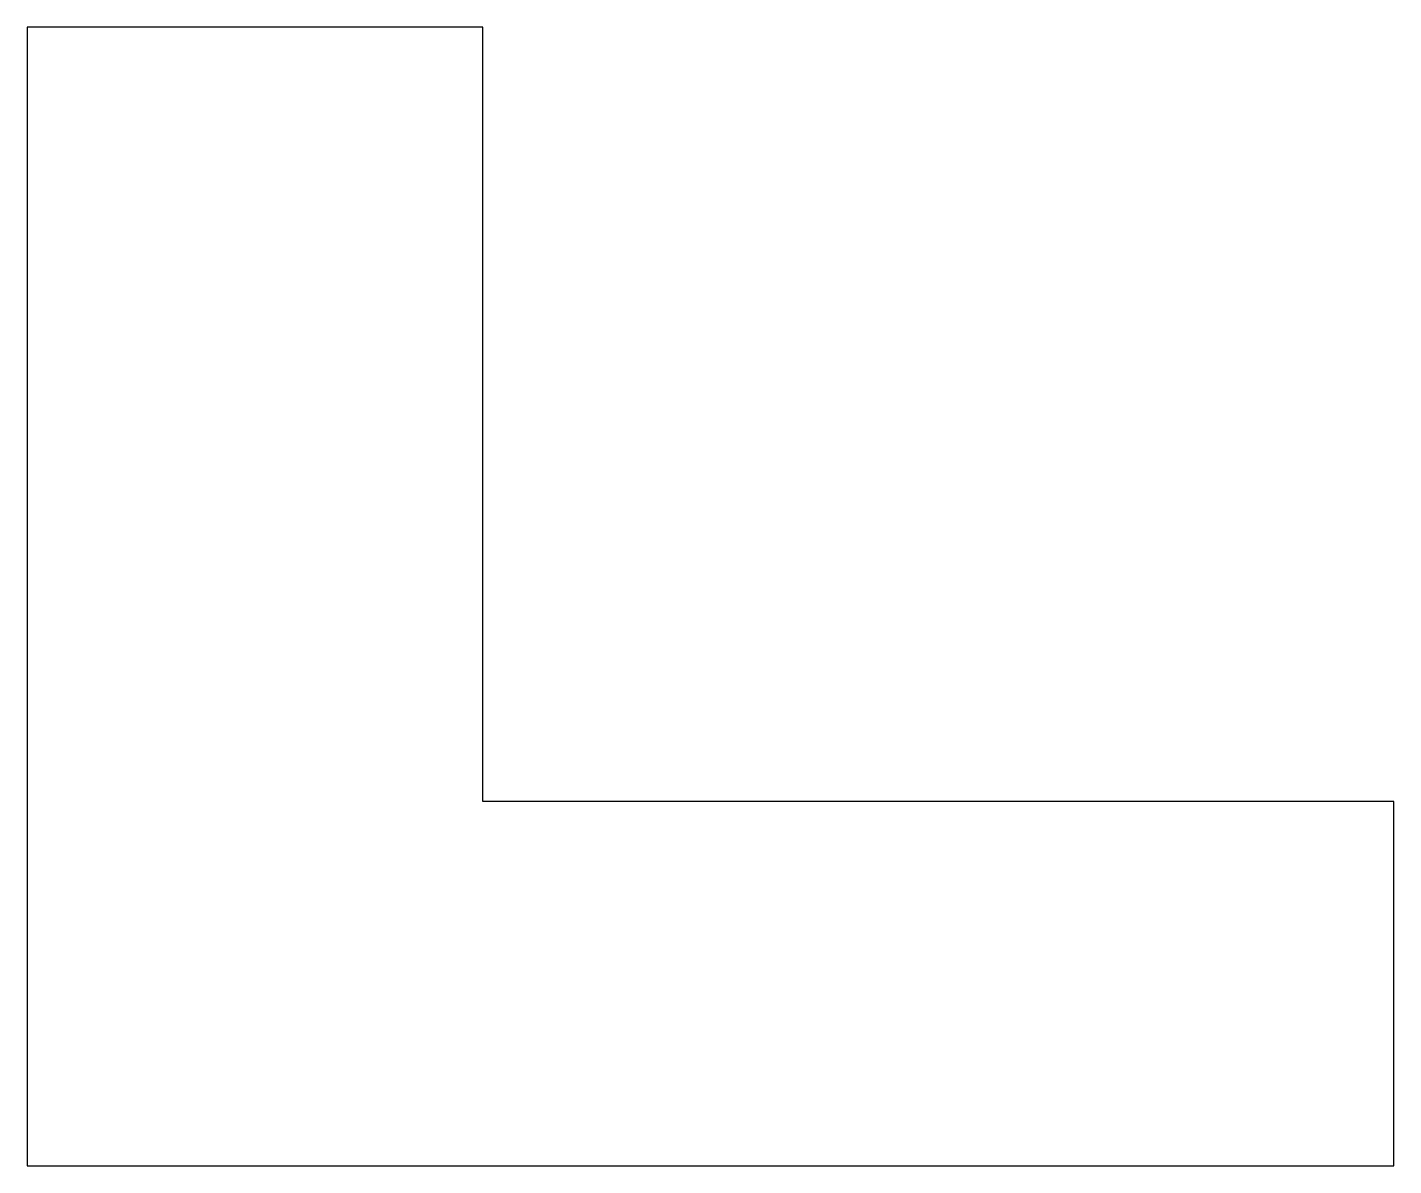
# Model space of a CAD drawing. Header units: millimetres. Extents: x 20 to 50, y 0 to 25.
import ezdxf

# ---------------------------------------------------------------- set-up
doc = ezdxf.new("R2010")
doc.units = ezdxf.units.MM

msp = doc.modelspace()

# ---------------------------------------------------------------- linework, layer by layer
at = {"layer": 'PROFILE'}
msp.add_lwpolyline([(20, 0), (50, 0), (50, 8), (30, 8), (30, 25), (20, 25)], close=True, dxfattribs=at)

doc.saveas('drawing.dxf')
